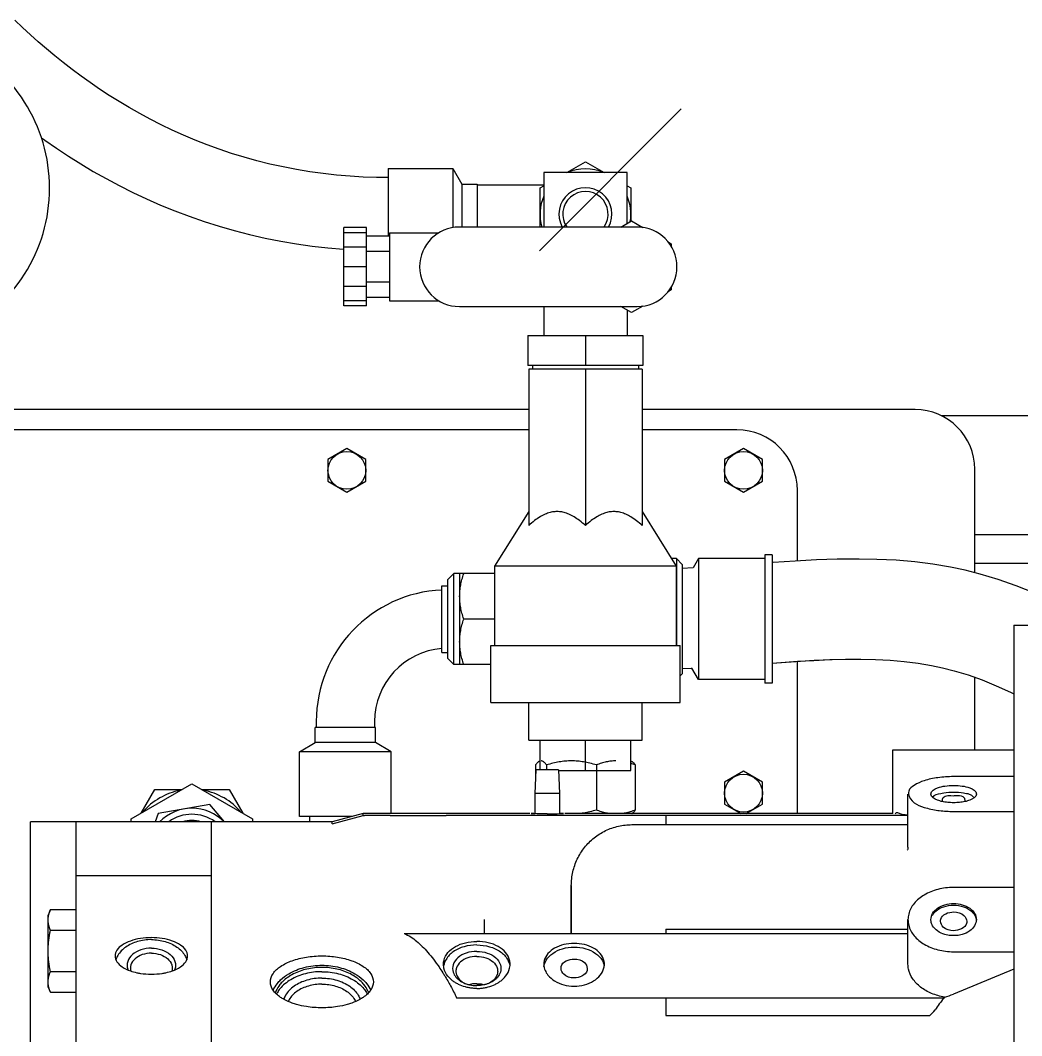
# Model space of a CAD drawing. Extents: x 0 to 160756, y 0 to 229247.
# Drawn here: x 65204.8 to 65624.7, y 97951.9 to 98377.6 of the extents above; entities that cross this region are included whole.
import ezdxf

# ---------------------------------------------------------------- set-up
doc = ezdxf.new("R2010")
doc.units = 0
doc.header["$LTSCALE"] = 10
doc.layers.add('XCM7Q30CDA-200K$0$xCUP-L40-M03-HVAC-EQ$0$xCUP-L40-M03-HVAC-EQ$0$XCUP-L40-HVAC-EQ$0$XCUP-L40-HVAC-機房EQ$0$U-CDA-EQ', color=3, linetype='Continuous', lineweight=25)

# ---------------------------------------------------------------- blocks, each defined once
blk = doc.blocks.new('XCM7Q30CDA-200K$0$xCUP-L40-M03-HVAC-EQ$0$xCUP-L40-M03-HVAC-EQ$0$XCUP-L40-HVAC-EQ$0$C700')
at = {"linetype": 'Continuous'}
for p, q in [((701.11, -303.11), (701.12, -53.99)), ((709.59, -303.11), (709.59, -51.61)), ((426.81, -94.17), (536.79, -94.17)), ((536.79, -220.76), (536.79, -94.18)), ((465.33, -102.58), (467.64, -101.61)), ((467.64, -101.61), (497.63, -101.61)), ((499.95, -102.58), (497.63, -101.61)), ((465.33, -102.58), (465.33, -113.21)), ((473.98, -102.58), (473.98, -113.21)), ((491.29, -102.58), (491.29, -113.21)), ((499.95, -102.58), (499.95, -113.21)), ((536.79, -113.21), (429.64, -113.21)), ((514.3, -113.21), (514.3, -170.18)), ((536.79, -136.5), (538.05, -136.5)), ((538.05, -136.5), (552.71, -161.89)), ((540.39, -140.56), (550.37, -146.32)), ((540.23, -147.76), (536.79, -146.5)), ((544.05, -169.41), (540.23, -147.76)), ((550.37, -146.32), (550.37, -157.84)), ((552.71, -161.89), (538.05, -187.28)), ((550.37, -165.94), (550.37, -177.46)), ((-558.58, -170.18), (536.79, -170.18)), ((536.79, -175.5), (544.05, -169.41)), ((550.37, -177.46), (540.39, -183.22)), ((538.05, -187.28), (536.79, -187.28)), ((539.01, -207.08), (566.17, -207.08)), ((539.01, -229.02), (539.01, -207.08)), ((566.17, -207.08), (569.96, -213.65)), ((566.17, -245.48), (566.17, -207.08)), ((536.79, -211.29), (539.01, -211.29)), ((569.96, -213.65), (576.31, -213.65)), ((569.96, -238.91), (569.96, -213.65)), ((576.31, -238.91), (576.31, -213.65)), ((578.85, -214.04), (576.31, -214.04)), ((535.94, -220.76), (536.79, -220.76)), ((535.94, -220.76), (539.41, -233.66)), ((540.25, -233.66), (536.79, -220.76)), ((679.52, -218.96), (674.95, -226.89)), ((688.68, -218.96), (679.52, -218.96)), ((693.26, -226.89), (688.68, -218.96)), ((776.82, -225.48), (776.81, -225.6)), ((674.95, -226.89), (679.52, -234.82)), ((688.68, -234.82), (693.26, -226.89)), ((753.04, -235.17), (753.04, -225.65)), ((753.04, -225.65), (785.9, -225.65)), ((755.25, -235.17), (755.25, -225.65)), ((761.26, -235.17), (761.26, -225.65)), ((769.47, -235.17), (769.47, -225.65)), ((777.69, -235.17), (777.69, -225.65)), ((783.7, -235.17), (783.7, -225.65)), ((785.9, -235.17), (785.9, -225.65)), ((539.41, -233.66), (540.25, -233.66)), ((539.41, -233.66), (539.41, -234.32)), ((540.25, -303.55), (540.25, -233.66)), ((679.52, -234.82), (688.68, -234.82)), ((753.04, -235.17), (785.9, -235.17)), ((756.65, -244.69), (756.65, -235.17)), ((763.06, -244.69), (763.06, -235.17)), ((775.89, -244.69), (775.89, -235.17)), ((782.3, -244.69), (782.3, -235.17)), ((566.17, -245.48), (569.96, -238.91)), ((569.96, -238.91), (576.31, -238.91)), ((578.85, -238.52), (576.31, -238.52)), ((806.86, -244.15), (806.86, -242.61)), ((540.25, -245.48), (566.17, -245.48)), ((783.75, -244.69), (755.19, -244.69)), ((755.19, -244.69), (755.19, -265.47)), ((810.7, -244.15), (782.3, -244.15)), ((783.75, -244.69), (783.75, -265.47)), ((810.7, -244.15), (810.7, -271.32)), ((489.95, -250.88), (489.95, -462.15)), ((607.81, -266.72), (635.74, -266.72)), ((607.81, -266.72), (607.81, -269.2)), ((635.74, -266.72), (635.74, -269.2)), ((539.41, -462.15), (539.41, -268.57)), ((605.21, -269.2), (602.73, -271.68)), ((602.73, -271.68), (640.81, -271.68)), ((602.73, -287.25), (602.73, -271.68)), ((605.21, -269.2), (638.33, -269.2)), ((638.33, -269.2), (640.81, -271.68)), ((640.81, -288.83), (640.81, -271.68)), ((810.7, -271.32), (785.9, -271.32)), ((810.7, -271.32), (804.13, -275.11)), ((463.02, -272.9), (463.02, -477.5)), ((469.04, -276.35), (468.9, -276.71)), ((640.81, -274.17), (602.73, -274.17)), ((621.77, -288.83), (621.77, -275.87)), ((752.81, -274.05), (752.81, -348.63)), ((786.13, -348.63), (786.13, -274.05)), ((804.13, -275.11), (786.13, -275.11)), ((804.13, -275.11), (804.13, -281.45)), ((468.9, -276.71), (468.81, -276.95)), ((495.75, -284.43), (489.95, -284.43)), ((804.13, -281.45), (786.13, -281.45)), ((803.73, -309.46), (803.73, -281.45)), ((468.9, -286.01), (468.81, -285.77)), ((469.04, -286.37), (468.9, -286.01)), ((586.86, -287.25), (610.67, -287.25)), ((586.86, -287.25), (586.86, -366.59)), ((610.67, -287.25), (610.67, -366.59)), ((643.99, -288.83), (610.67, -288.83)), ((666.84, -303.11), (643.99, -288.83)), ((643.99, -365), (643.99, -288.83)), ((548.59, -305.74), (540.18, -305.74)), ((540.22, -304.53), (540.19, -305.74)), ((540.22, -304.66), (540.19, -305.69)), ((540.23, -304.11), (540.22, -304.38)), ((540.23, -304.11), (540.22, -304.38)), ((540.22, -304.38), (540.22, -304.53)), ((540.22, -304.53), (540.22, -304.66)), ((558.55, -306.09), (548.59, -305.74)), ((548.59, -316.03), (548.59, -305.74)), ((560.61, -306.01), (556.05, -306.01)), ((558.55, -315.68), (558.55, -306.09)), ((571, -303.11), (586.86, -303.11)), ((571, -303.11), (571, -350.72)), ((726.5, -303.11), (660.95, -303.11)), ((726.5, -350.72), (726.5, -303.11)), ((728.02, -304.7), (726.5, -304.7)), ((740.72, -302.8), (728.02, -302.8)), ((728.02, -351.04), (728.02, -302.8)), ((740.72, -302.8), (740.72, -351.04)), ((558.55, -307.88), (571, -307.88)), ((560.61, -310.58), (558.55, -310.58)), ((752.81, -309.46), (740.72, -309.46)), ((835.62, -367), (776.21, -307.59)), ((786.13, -307.88), (802.49, -307.88)), ((808.95, -309.46), (786.13, -309.46)), ((802.49, -307.88), (803.41, -309.46)), ((808.95, -344.37), (808.95, -309.46)), ((548.59, -316.03), (540.18, -316.03)), ((540.22, -317.24), (540.19, -316.03)), ((540.22, -317.11), (540.19, -316.08)), ((540.22, -317.24), (540.22, -317.11)), ((540.22, -317.39), (540.22, -317.24)), ((540.23, -317.66), (540.22, -317.39)), ((540.23, -317.66), (540.22, -317.39)), ((540.25, -455.81), (540.25, -318.22)), ((558.55, -315.68), (548.59, -316.03)), ((558.3, -315.69), (558.3, -345.96)), ((808.95, -319.07), (813.48, -326.92)), ((489.95, -320.99), (510.08, -320.99)), ((510.08, -320.99), (489.95, -320.99)), ((558.3, -326.92), (571, -326.92)), ((726.5, -326.92), (660.95, -326.92)), ((740.72, -326.92), (728.02, -326.92)), ((813.48, -326.92), (808.95, -334.77)), ((560.61, -331.49), (541.7, -331.49)), ((751.32, -344.37), (740.72, -344.37)), ((750.23, -346.25), (752.81, -341.78)), ((786.13, -341.78), (788.71, -346.25)), ((787.63, -344.37), (808.95, -344.37)), ((803.41, -344.37), (802.49, -345.96)), ((535.58, -346.38), (535.59, -360.6)), ((560.61, -347.83), (541.7, -347.83)), ((558.3, -345.96), (571, -345.96)), ((562.31, -345.96), (562.06, -346.4)), ((752.99, -351.03), (750.23, -346.25)), ((788.71, -346.25), (785.95, -351.03)), ((802.49, -345.96), (788.54, -345.96)), ((571, -350.72), (586.86, -350.72)), ((666.84, -350.72), (643.99, -365)), ((726.5, -350.72), (660.95, -350.72)), ((701.11, -390.39), (701.11, -350.72)), ((709.59, -465.15), (709.59, -350.72)), ((728.02, -349.13), (726.5, -349.13)), ((740.72, -351.04), (728.02, -351.04)), ((462.86, -360.6), (455.51, -360.6)), ((455.51, -360.6), (455.51, -471.31)), ((462.86, -477.11), (462.86, -360.6)), ((491.76, -360.6), (489.79, -360.6)), ((491.76, -360.6), (491.76, -462.15)), ((539.41, -360.6), (535.6, -360.6)), ((535.6, -360.6), (535.6, -462.15)), ((759.85, -362.91), (759.16, -361.7)), ((779.79, -361.7), (779.09, -362.91)), ((643.99, -365), (610.67, -365)), ((647.16, -365.05), (610.67, -365.05)), ((644.68, -367.53), (647.16, -365.05)), ((647.16, -365.05), (647.16, -363.02)), ((760.9, -362.91), (759.85, -362.91)), ((779.09, -362.91), (778.04, -362.91)), ((586.86, -366.59), (610.67, -366.59)), ((598.86, -367.53), (597.92, -366.59)), ((644.68, -367.53), (598.86, -367.53)), ((601.01, -367.53), (601.16, -371.58)), ((643.22, -372.06), (643.02, -367.53)), ((596.38, -374.33), (601.15, -371.58)), ((647.16, -374.33), (596.38, -374.33)), ((596.38, -402.08), (596.38, -374.33)), ((647.16, -374.33), (643.22, -372.06)), ((647.16, -402.08), (647.16, -374.33)), ((544.2, -385.26), (540.25, -392.11)), ((553.36, -385.26), (544.2, -385.26)), ((557.94, -393.19), (553.36, -385.26)), ((679.52, -385.26), (674.95, -393.19)), ((688.68, -385.26), (679.52, -385.26)), ((693.26, -393.19), (688.68, -385.26)), ((540.25, -394.27), (544.2, -401.11)), ((553.36, -401.11), (557.94, -393.19)), ((674.95, -393.19), (679.52, -401.11)), ((688.68, -401.11), (693.26, -393.19)), ((544.2, -401.11), (553.36, -401.11)), ((648.68, -402.08), (594.86, -402.08)), ((594.86, -405.25), (594.86, -402.08)), ((648.68, -405.25), (648.68, -402.08)), ((679.52, -401.11), (688.68, -401.11)), ((648.68, -405.25), (594.86, -405.25)), ((540.25, -415.78), (604.06, -415.78)), ((646.12, -415.78), (675.72, -415.78)), ((604.79, -430.41), (604.94, -437.89)), ((604.92, -435.9), (604.95, -442.4)), ((540.25, -455.81), (566.91, -455.81)), ((566.91, -455.81), (566.91, -506.58)), ((477.07, -462.15), (495.77, -462.15)), ((526.14, -462.15), (548.42, -462.15)), ((707.09, -476), (707.09, -523.53)), ((463.02, -477.5), (462.86, -477.11)), ((463.3, -477.5), (463.02, -477.5)), ((475, -506.58), (464.55, -481.19)), ((482.31, -481.19), (482.31, -506.58)), ((509.24, -506.58), (509.24, -481.19)), ((541.13, -481.19), (541.13, -506.58)), ((555.71, -506.58), (555.71, -481.19)), ((566.91, -490.14), (597.32, -490.14)), ((641.21, -490.14), (684.6, -490.14)), ((645.12, -569.61), (645.12, -490.14)), ((657.11, -569.61), (657.11, -490.14)), ((619.18, -506.58), (337.35, -506.58)), ((619.18, -506.58), (619.18, -538.32))]:
    blk.add_line(p, q, dxfattribs=at)
for points in [[(806.86, -242.61), (806.91, -239.33), (807.09, -233.78), (807.42, -228.21), (807.9, -222.59), (808.53, -216.96), (809.31, -211.33), (810.23, -205.73), (811.31, -200.15), (812.54, -194.64), (813.9, -189.19), (815.39, -183.82), (817.01, -178.54), (818.75, -173.37), (820.6, -168.29), (822.56, -163.32), (824.62, -158.44), (826.77, -153.67), (829.01, -149.01), (831.34, -144.45), (833.73, -140), (836.2, -135.65), (838.73, -131.41), (841.32, -127.27), (843.97, -123.22), (846.67, -119.27), (849.41, -115.42), (852.21, -111.66), (855.04, -107.98), (857.92, -104.4), (860.83, -100.9), (863.77, -97.49), (866.73, -94.17), (869.74, -90.9), (872.79, -87.71)], [(823.52, -98.83), (822.52, -100.21), (819.13, -105.1), (815.82, -110.12), (812.59, -115.26), (809.45, -120.53), (806.41, -125.93), (803.47, -131.45), (800.64, -137.09), (797.93, -142.86), (795.36, -148.73), (792.91, -154.72), (790.62, -160.81), (788.47, -167), (786.48, -173.29), (784.65, -179.67), (782.99, -186.11), (781.51, -192.61), (780.2, -199.17), (779.08, -205.75), (778.15, -212.33), (777.39, -218.92), (776.82, -225.48)], [(601.01, -367.53), (601.13, -371.19), (601.15, -371.58)], [(603.34, -405.25), (603.48, -407.23), (604.03, -415.16), (604.47, -422.88), (604.79, -430.41)], [(603.34, -405.25), (603.6, -408.83), (604.07, -415.82), (604.46, -422.67), (604.75, -429.36), (604.92, -435.9)], [(646.94, -441.68), (646.84, -432.42), (646.54, -423.76), (646.07, -414.81), (645.46, -405.63), (645.43, -405.25)], [(604.95, -442.4), (604.81, -448.56), (604.49, -454.67), (603.98, -460.61), (603.26, -466.37), (602.32, -471.97), (601.33, -476.66)], [(642.22, -486.18), (643.53, -479.98), (644.78, -472.58), (645.74, -464.96), (646.4, -457.14), (646.8, -449.12), (646.94, -441.68)], [(526.14, -462.15), (526.04, -462.15), (525.66, -462.11), (525.32, -462.03), (525.04, -461.92), (524.84, -461.81)], [(601.33, -476.66), (600.08, -481.56), (598.32, -487.34), (596.23, -493.21), (593.82, -499.16), (591.08, -505.19), (590.38, -506.58)], [(620.57, -539.23), (625.03, -531.11), (629.04, -523.12), (632.58, -515.3), (635.68, -507.58), (638.37, -499.94), (640.62, -492.45), (642.22, -486.18)]]:
    blk.add_lwpolyline(points, dxfattribs=at)
for centre in [(684.1, -226.89), (548.78, -393.19), (684.1, -393.19)]:
    blk.add_circle(centre, 7.93, dxfattribs=at)
for centre, radius, start, end in [((802.45, -34.95), 67.28, 205.1208, 334.8792), ((523.39, -161.89), 26.98, 10.2524, 49.7476), ((523.39, -161.89), 19.04, 314.7512, 45.2488), ((523.39, -161.89), 16.56, 324.1176, 35.9609), ((523.39, -161.89), 13.96, 343.6789, 16.2327), ((523.39, -161.89), 26.98, 310.2524, 349.7476), ((578.85, -269.2), 55.16, 2.5762, 90), ((578.85, -269.2), 30.69, 4.6344, 90), ((769.47, -274.05), 16.66, 0, 180), ((791.5, -326.92), 19.04, 66.4723, 106.3606), ((791.5, -326.92), 11.11, 241.1215, 118.8785), ((791.5, -326.92), 9.52, 235.7165, 124.2835), ((791.5, -326.92), 19.04, 336.4762, 23.5238), ((791.5, -326.92), 19.04, 260.6251, 293.5277), ((769.47, -348.63), 16.66, 180, 0), ((675.72, -390.39), 25.39, 270, 0), ((684.6, -465.15), 24.99, 270, 0)]:
    blk.add_arc(centre, radius, start, end, dxfattribs=at)
for points, knots in [([(465.33, -102.58), (465.44, -102.53), (465.67, -102.44), (466.01, -102.31), (466.35, -102.19), (466.68, -102.08), (467.01, -101.99), (467.34, -101.9), (467.67, -101.83), (468, -101.76), (468.33, -101.71), (468.66, -101.67), (468.99, -101.64), (469.32, -101.62), (469.54, -101.61), (469.65, -101.61)], [0, 0, 0, 0, 0.373871, 0.7385, 1.09539, 1.445899, 1.791187, 2.132285, 2.470092, 2.805371, 3.138764, 3.470805, 3.801927, 4.132484, 4.462773, 4.462773, 4.462773, 4.462773]), ([(469.65, -101.61), (469.76, -101.61), (469.98, -101.62), (470.31, -101.64), (470.64, -101.67), (470.97, -101.71), (471.3, -101.76), (471.63, -101.83), (471.96, -101.9), (472.29, -101.99), (472.62, -102.08), (472.96, -102.19), (473.3, -102.31), (473.64, -102.44), (473.87, -102.53), (473.98, -102.58)], [0, 0, 0, 0, 0.330296, 0.66086, 0.991988, 1.324035, 1.657432, 1.992713, 2.330519, 2.671611, 3.016891, 3.367389, 3.724274, 4.088898, 4.462773, 4.462773, 4.462773, 4.462773]), ([(473.98, -102.58), (474.21, -102.53), (474.67, -102.44), (475.35, -102.31), (476.03, -102.19), (476.7, -102.08), (477.36, -101.99), (478.02, -101.9), (478.68, -101.83), (479.34, -101.76), (480, -101.71), (480.66, -101.67), (481.32, -101.64), (481.98, -101.62), (482.42, -101.61), (482.64, -101.61)], [0, 0, 0, 0, 0.707744, 1.402415, 2.086664, 2.762875, 3.433051, 4.098922, 4.761941, 5.423249, 6.0837, 6.743873, 7.404091, 8.064468, 8.724964, 8.724964, 8.724964, 8.724964]), ([(482.64, -101.61), (482.86, -101.61), (483.3, -101.62), (483.96, -101.64), (484.62, -101.67), (485.28, -101.71), (485.94, -101.76), (486.59, -101.83), (487.25, -101.9), (487.91, -101.99), (488.58, -102.08), (489.25, -102.19), (489.92, -102.31), (490.6, -102.44), (491.06, -102.53), (491.29, -102.58)], [0, 0, 0, 0, 0.66051, 1.3209, 1.981131, 2.641315, 3.301773, 3.963084, 4.626102, 5.291963, 5.96212, 6.638309, 7.322549, 8.017213, 8.724964, 8.724964, 8.724964, 8.724964]), ([(491.29, -102.58), (491.41, -102.53), (491.64, -102.44), (491.98, -102.31), (492.32, -102.19), (492.65, -102.08), (492.98, -101.99), (493.31, -101.9), (493.64, -101.83), (493.97, -101.76), (494.3, -101.71), (494.63, -101.67), (494.96, -101.64), (495.29, -101.62), (495.51, -101.61), (495.62, -101.61)], [0, 0, 0, 0, 0.373871, 0.7385, 1.09539, 1.445899, 1.791187, 2.132285, 2.470092, 2.805371, 3.138764, 3.470805, 3.801927, 4.132484, 4.462773, 4.462773, 4.462773, 4.462773]), ([(495.62, -101.61), (495.73, -101.61), (495.95, -101.62), (496.28, -101.64), (496.61, -101.67), (496.94, -101.71), (497.27, -101.76), (497.6, -101.83), (497.93, -101.9), (498.26, -101.99), (498.59, -102.08), (498.93, -102.19), (499.27, -102.31), (499.61, -102.44), (499.84, -102.53), (499.95, -102.58)], [0, 0, 0, 0, 0.330296, 0.66086, 0.991988, 1.324035, 1.657432, 1.992713, 2.330519, 2.671611, 3.016891, 3.367389, 3.724274, 4.088898, 4.462773, 4.462773, 4.462773, 4.462773]), ([(480.55, -129.69), (479.7, -129.69), (477.82, -130.38), (475.71, -132.8), (474.32, -135.77), (473.72, -137.9), (473.52, -138.83)], [0, 0, 0, 0, 2.540283, 5.639602, 9.431344, 12.281843, 12.281843, 12.281843, 12.281843]), ([(487.38, -144.9), (487.38, -142.94), (486.87, -139.13), (484.63, -134.16), (481.64, -131.15), (479.53, -130.23), (478.89, -130.03)], [0, 0, 0, 0, 5.877054, 11.333784, 16.13366, 18.163297, 18.163297, 18.163297, 18.163297]), ([(488.22, -144.9), (488.22, -143.36), (487.99, -140.37), (486.99, -136.22), (485.39, -132.8), (483.28, -130.38), (481.4, -129.69), (480.55, -129.69)], [0, 0, 0, 0, 4.615845, 8.947853, 12.739221, 15.838514, 18.38, 18.38, 18.38, 18.38]), ([(483.81, -144.9), (483.81, -143.41), (483.37, -140.54), (481.46, -136.93), (478.45, -134.67), (475.91, -134.68), (474.78, -135.08), (474.66, -135.13)], [0, 0, 0, 0, 4.463303, 8.519958, 12.003652, 15.199492, 15.592739, 15.592739, 15.592739, 15.592739]), ([(481.69, -144.9), (481.69, -143.61), (481.31, -141.14), (479.67, -138.03), (477.44, -136.36), (475.96, -136.15), (475.5, -136.15)], [0, 0, 0, 0, 3.849599, 7.348464, 10.353149, 11.746945, 11.746945, 11.746945, 11.746945]), ([(473.52, -138.83), (473.41, -139.32), (473.04, -141.32), (472.88, -143.36), (472.88, -144.9)], [0, 0, 0, 0, 1.486145, 6.102261, 6.102261, 6.102261, 6.102261]), ([(472.88, -144.9), (472.88, -146.43), (473.04, -148.47), (473.41, -150.47), (473.52, -150.96)], [0, 0, 0, 0, 4.615845, 6.101811, 6.101811, 6.101811, 6.101811]), ([(483.81, -144.9), (483.81, -146.38), (483.37, -149.25), (481.46, -152.86), (478.45, -155.12), (475.91, -155.11), (474.78, -154.71), (474.66, -154.66)], [0, 0, 0, 0, 4.463303, 8.519958, 12.003652, 15.199492, 15.592772, 15.592772, 15.592772, 15.592772]), ([(481.69, -144.9), (481.69, -146.18), (481.31, -148.65), (479.67, -151.77), (477.44, -153.43), (475.96, -153.64), (475.5, -153.64)], [0, 0, 0, 0, 3.849599, 7.348464, 10.353149, 11.746945, 11.746945, 11.746945, 11.746945]), ([(487.38, -144.9), (487.38, -146.85), (486.87, -150.66), (484.63, -155.63), (481.64, -158.64), (479.53, -159.56), (478.89, -159.76)], [0, 0, 0, 0, 5.877054, 11.333784, 16.13366, 18.16343, 18.16343, 18.16343, 18.16343]), ([(480.55, -160.1), (481.4, -160.1), (483.28, -159.41), (485.39, -156.99), (486.99, -153.57), (487.99, -149.42), (488.22, -146.43), (488.22, -144.9)], [0, 0, 0, 0, 2.540283, 5.639602, 9.431344, 13.763929, 18.380045, 18.380045, 18.380045, 18.380045]), ([(473.52, -150.96), (473.72, -151.89), (474.32, -154.02), (475.71, -156.99), (477.82, -159.41), (479.7, -160.1), (480.55, -160.1)], [0, 0, 0, 0, 2.850098, 6.641467, 9.740759, 12.282246, 12.282246, 12.282246, 12.282246]), ([(462.3, -200.54), (462.57, -200.05), (463.62, -198.31), (465.79, -195.81), (468.47, -194.83), (469.67, -194.83)], [0, 0, 0, 0, 1.688165, 6.086159, 9.692609, 9.692609, 9.692609, 9.692609]), ([(469.67, -194.83), (470.87, -194.83), (473.55, -195.81), (476.54, -199.25), (478.81, -204.1), (480.23, -209.99), (480.55, -214.23), (480.55, -216.41)], [0, 0, 0, 0, 3.604742, 8.002774, 13.383377, 19.531452, 26.081867, 26.081867, 26.081867, 26.081867]), ([(466.2, -195.94), (467.2, -196.42), (468.71, -197.39), (470.02, -198.61), (470.48, -199.1)], [0, 0, 0, 0, 3.317388, 5.334613, 5.334613, 5.334613, 5.334613]), ([(473.94, -216.41), (473.94, -214.08), (473.39, -209.52), (470.98, -203.4), (468.29, -200.07), (466.76, -198.82)], [0, 0, 0, 0, 7.000526, 13.598848, 19.528274, 19.528274, 19.528274, 19.528274]), ([(475.73, -216.41), (475.73, -214.31), (475.28, -210.18), (473.3, -204.52), (470.77, -200.82), (469, -199.19), (468.56, -198.83)], [0, 0, 0, 0, 6.315654, 12.333969, 17.837258, 19.541884, 19.541884, 19.541884, 19.541884]), ([(470.48, -199.1), (471.47, -200.14), (473.72, -203.21), (476.05, -209.1), (476.63, -213.93), (476.63, -216.41)], [0, 0, 0, 0, 4.305004, 11.315721, 18.75378, 18.75378, 18.75378, 18.75378]), ([(460.19, -205.8), (460.37, -205.17), (460.95, -203.37), (461.71, -201.62), (462.3, -200.54)], [0, 0, 0, 0, 1.975841, 5.677234, 5.677234, 5.677234, 5.677234]), ([(468.74, -216.41), (468.74, -214.5), (468.23, -210.79), (466.05, -205.93), (463.39, -203.26), (461.73, -202.4), (461.46, -202.28)], [0, 0, 0, 0, 5.739694, 11.068888, 15.756579, 16.652999, 16.652999, 16.652999, 16.652999]), ([(471.25, -216.41), (471.25, -214.29), (470.69, -210.16), (468.26, -204.76), (465.1, -201.59), (462.96, -200.6), (462.38, -200.4)], [0, 0, 0, 0, 6.377437, 12.298764, 17.50731, 19.33663, 19.33663, 19.33663, 19.33663]), ([(458.79, -216.41), (458.79, -214.23), (459.06, -210.65), (459.81, -207.14), (460.19, -205.8)], [0, 0, 0, 0, 6.550031, 10.727437, 10.727437, 10.727437, 10.727437]), ([(460.19, -227.02), (459.81, -225.69), (459.06, -222.18), (458.79, -218.6), (458.79, -216.41)], [0, 0, 0, 0, 4.177963, 10.728378, 10.728378, 10.728378, 10.728378]), ([(468.74, -216.41), (468.74, -218.33), (468.23, -222.04), (466.05, -226.9), (463.39, -229.57), (461.73, -230.42), (461.46, -230.54)], [0, 0, 0, 0, 5.739694, 11.068888, 15.756579, 16.652949, 16.652949, 16.652949, 16.652949]), ([(471.25, -216.41), (471.25, -218.54), (470.69, -222.67), (468.26, -228.06), (465.1, -231.23), (462.96, -232.22), (462.38, -232.42)], [0, 0, 0, 0, 6.377437, 12.298764, 17.50731, 19.336684, 19.336684, 19.336684, 19.336684]), ([(473.94, -216.41), (473.94, -218.75), (473.39, -223.3), (470.98, -229.42), (468.29, -232.76), (466.76, -234)], [0, 0, 0, 0, 7.000526, 13.598848, 19.528274, 19.528274, 19.528274, 19.528274]), ([(468.56, -234), (469, -233.64), (470.77, -232.01), (473.3, -228.31), (475.28, -222.65), (475.73, -218.52), (475.73, -216.41)], [0, 0, 0, 0, 1.704625, 7.207914, 13.226229, 19.541884, 19.541884, 19.541884, 19.541884]), ([(480.55, -216.41), (480.55, -218.6), (480.23, -222.84), (478.81, -228.73), (476.54, -233.57), (473.55, -237.01), (470.87, -237.99), (469.67, -237.99)], [0, 0, 0, 0, 6.550031, 12.697287, 18.077359, 22.475353, 26.081803, 26.081803, 26.081803, 26.081803]), ([(476.63, -216.41), (476.63, -218.89), (476.05, -223.73), (473.72, -229.62), (471.47, -232.69), (470.48, -233.73)], [0, 0, 0, 0, 7.438059, 14.448776, 18.75378, 18.75378, 18.75378, 18.75378]), ([(462.3, -232.29), (461.71, -231.21), (460.95, -229.46), (460.38, -227.66), (460.19, -227.02)], [0, 0, 0, 0, 3.701803, 5.67791, 5.67791, 5.67791, 5.67791]), ([(469.67, -237.99), (468.47, -237.99), (465.79, -237.01), (463.62, -234.52), (462.57, -232.78), (462.3, -232.29)], [0, 0, 0, 0, 3.604742, 8.002774, 9.691066, 9.691066, 9.691066, 9.691066]), ([(470.48, -233.73), (470.02, -234.22), (468.71, -235.43), (467.2, -236.41), (466.2, -236.88)], [0, 0, 0, 0, 2.017225, 5.334466, 5.334466, 5.334466, 5.334466]), ([(539.37, -245.08), (539.38, -243.83), (539.39, -241.39), (539.4, -237.81), (539.41, -235.47), (539.41, -234.32)], [0, 0, 0, 0, 3.740431, 7.329226, 10.757888, 10.757888, 10.757888, 10.757888]), ([(539.37, -245.08), (539.36, -247.4), (539.34, -252.32), (539.38, -260.15), (539.41, -265.66), (539.41, -268.57)], [0, 0, 0, 0, 6.949275, 14.761108, 23.488436, 23.488436, 23.488436, 23.488436]), ([(489.95, -250.88), (489.56, -251.84), (488.59, -253.67), (486.72, -256.19), (484.53, -258.58), (482, -260.92), (479.1, -263.27), (476.24, -265.33), (474.32, -266.59), (473.51, -267.1)], [0, 0, 0, 0, 3.099375, 6.175891, 9.38131, 12.816111, 16.527818, 20.538309, 23.408963, 23.408963, 23.408963, 23.408963]), ([(473.51, -267.1), (473.08, -267.37), (471.27, -268.5), (467.8, -270.5), (464.7, -272.09), (463.02, -272.9)], [0, 0, 0, 0, 1.513459, 6.417093, 11.98892, 11.98892, 11.98892, 11.98892]), ([(470.15, -271.21), (470.71, -270.49), (472.2, -268.94), (474.51, -267.71), (476.12, -267.45), (476.5, -267.42)], [0, 0, 0, 0, 2.728783, 6.415488, 7.573641, 7.573641, 7.573641, 7.573641]), ([(485.16, -281.36), (485.16, -279.56), (484.69, -276.07), (482.63, -271.5), (479.69, -268.55), (477.44, -267.68), (476.57, -267.52)], [0, 0, 0, 0, 5.396293, 10.406647, 14.813878, 17.48249, 17.48249, 17.48249, 17.48249]), ([(477.08, -267.4), (477.65, -267.4), (479.42, -267.61), (482.23, -269.17), (484.73, -272.43), (486.29, -276.64), (486.63, -279.76), (486.63, -281.36)], [0, 0, 0, 0, 1.716744, 5.279011, 9.290398, 13.793275, 18.597485, 18.597485, 18.597485, 18.597485]), ([(482.47, -281.36), (482.47, -279.87), (482.03, -277.01), (480.12, -273.39), (477.1, -271.14), (473.89, -271.14), (472.28, -272.09), (471.69, -272.57)], [0, 0, 0, 0, 4.463303, 8.519958, 12.003652, 15.199492, 17.489416, 17.489416, 17.489416, 17.489416]), ([(467.17, -278.11), (467.27, -277.6), (467.61, -276.08), (468.15, -274.61), (468.61, -273.68)], [0, 0, 0, 0, 1.565294, 4.666956, 4.666956, 4.666956, 4.666956]), ([(472.77, -272.82), (471.81, -273.12), (470.31, -274.24), (469.36, -275.74), (469.03, -276.42)], [0, 0, 0, 0, 3.004686, 5.29413, 5.29413, 5.29413, 5.29413]), ([(471.69, -272.57), (471.37, -272.83), (470.77, -273.42), (470.26, -274.08), (470.02, -274.44)], [0, 0, 0, 0, 1.220701, 2.510957, 2.510957, 2.510957, 2.510957]), ([(480.34, -281.36), (480.34, -280.08), (479.96, -277.61), (478.32, -274.49), (476.09, -272.83), (474.61, -272.61), (474.15, -272.61)], [0, 0, 0, 0, 3.849599, 7.348464, 10.353149, 11.746945, 11.746945, 11.746945, 11.746945]), ([(602.73, -275.87), (603.55, -275.59), (605.15, -275.11), (607.55, -274.57), (609.91, -274.24), (611.47, -274.17), (612.25, -274.17)], [0, 0, 0, 0, 2.584299, 5.01483, 7.375789, 9.711758, 9.711758, 9.711758, 9.711758]), ([(612.25, -274.17), (613.03, -274.17), (614.6, -274.24), (616.95, -274.57), (619.35, -275.11), (620.96, -275.59), (621.77, -275.87)], [0, 0, 0, 0, 2.336665, 4.697996, 7.127998, 9.711758, 9.711758, 9.711758, 9.711758]), ([(621.77, -275.87), (622.59, -275.59), (624.19, -275.11), (626.59, -274.57), (628.95, -274.24), (630.51, -274.17), (631.29, -274.17)], [0, 0, 0, 0, 2.584299, 5.01483, 7.375789, 9.711758, 9.711758, 9.711758, 9.711758]), ([(631.29, -274.17), (632.07, -274.17), (633.64, -274.24), (636, -274.57), (638.4, -275.11), (640, -275.59), (640.81, -275.87)], [0, 0, 0, 0, 2.336665, 4.697996, 7.127998, 9.711758, 9.711758, 9.711758, 9.711758]), ([(467.17, -284.6), (467.27, -285.12), (467.61, -286.64), (468.15, -288.11), (468.61, -289.03)], [0, 0, 0, 0, 1.56522, 4.666728, 4.666728, 4.666728, 4.666728]), ([(482.47, -281.36), (482.47, -282.85), (482.03, -285.71), (480.12, -289.33), (477.1, -291.58), (473.89, -291.58), (472.28, -290.63), (471.69, -290.15)], [0, 0, 0, 0, 4.463303, 8.519958, 12.003652, 15.199492, 17.489416, 17.489416, 17.489416, 17.489416]), ([(480.34, -281.36), (480.34, -282.64), (479.96, -285.11), (478.32, -288.23), (476.09, -289.89), (474.61, -290.11), (474.15, -290.11)], [0, 0, 0, 0, 3.849599, 7.348464, 10.353149, 11.746945, 11.746945, 11.746945, 11.746945]), ([(485.16, -281.36), (485.16, -283.16), (484.69, -286.65), (482.63, -291.22), (479.69, -294.17), (477.44, -295.03), (476.57, -295.2)], [0, 0, 0, 0, 5.396293, 10.406647, 14.813878, 17.48249, 17.48249, 17.48249, 17.48249]), ([(477.08, -295.32), (477.65, -295.32), (479.42, -295.11), (482.23, -293.55), (484.73, -290.29), (486.29, -286.08), (486.63, -282.96), (486.63, -281.36)], [0, 0, 0, 0, 1.716694, 5.278856, 9.289971, 13.793014, 18.597476, 18.597476, 18.597476, 18.597476]), ([(472.77, -289.9), (471.81, -289.6), (470.31, -288.48), (469.36, -286.98), (469.03, -286.29)], [0, 0, 0, 0, 3.004686, 5.29413, 5.29413, 5.29413, 5.29413]), ([(471.69, -290.15), (471.37, -289.89), (470.77, -289.3), (470.26, -288.63), (470.02, -288.27)], [0, 0, 0, 0, 1.220701, 2.510957, 2.510957, 2.510957, 2.510957]), ([(470.15, -291.51), (470.71, -292.23), (472.2, -293.77), (474.51, -295.01), (476.12, -295.26), (476.5, -295.29)], [0, 0, 0, 0, 2.728996, 6.41581, 7.573974, 7.573974, 7.573974, 7.573974]), ([(540.12, -310.89), (540.12, -309.95), (540.12, -308.38), (540.28, -302.32), (540.2, -305.2), (540.19, -305.74)], [0, 0, 0, 0, 2.796674, 6.778871, 8.41611, 8.41611, 8.41611, 8.41611]), ([(562.07, -307.45), (562.06, -307.43), (561.95, -307.24), (561.68, -306.9), (561.2, -306.44), (560.82, -306.15), (560.61, -306.01)], [0, 0, 0, 0, 0.072471, 0.640971, 1.297777, 2.061759, 2.061759, 2.061759, 2.061759]), ([(660.95, -326.92), (661.67, -326.13), (662.98, -324.61), (664.6, -322.3), (665.75, -320.11), (666.49, -318.02), (666.85, -316.01), (666.85, -314.01), (666.49, -312), (665.75, -309.92), (664.59, -307.73), (662.98, -305.42), (661.67, -303.9), (660.95, -303.11)], [0, 0, 0, 0, 3.207817, 6.011361, 8.451257, 10.614131, 12.61488, 14.563277, 16.563047, 18.726185, 21.165811, 23.963935, 27.169217, 27.169217, 27.169217, 27.169217]), ([(473.48, -310.51), (473.15, -310.7), (471.8, -311.64), (469.8, -314.01), (468.21, -317.84), (467.84, -320.7), (467.84, -322.16)], [0, 0, 0, 0, 1.158518, 4.924825, 9.079911, 13.455715, 13.455715, 13.455715, 13.455715]), ([(477.08, -309.47), (476.55, -309.47), (475.29, -309.62), (474.11, -310.13), (473.48, -310.51)], [0, 0, 0, 0, 1.577397, 3.782262, 3.782262, 3.782262, 3.782262]), ([(485.79, -322.16), (485.79, -320.7), (485.47, -317.87), (484.05, -314.04), (481.77, -311.08), (479.21, -309.66), (477.6, -309.47), (477.08, -309.47)], [0, 0, 0, 0, 4.368487, 8.464735, 12.116369, 15.359898, 16.92149, 16.92149, 16.92149, 16.92149]), ([(478.72, -310.43), (479.88, -311.1), (481.96, -313.2), (483.83, -317.35), (484.26, -320.52), (484.26, -322.16)], [0, 0, 0, 0, 4.006574, 8.561441, 13.467162, 13.467162, 13.467162, 13.467162]), ([(560.61, -310.58), (560.82, -310.43), (561.2, -310.14), (561.68, -309.68), (562.04, -309.22), (562.26, -308.76), (562.31, -308.44), (562.31, -308.29)], [0, 0, 0, 0, 0.769916, 1.427718, 1.994617, 2.491106, 2.946962, 2.946962, 2.946962, 2.946962]), ([(562.31, -321.03), (562.31, -320.18), (562.24, -318.46), (561.91, -315.87), (561.37, -313.24), (560.89, -311.48), (560.61, -310.58)], [0, 0, 0, 0, 2.565609, 5.154633, 7.81243, 10.629956, 10.629956, 10.629956, 10.629956]), ([(562.25, -307.87), (562.25, -307.86), (562.21, -307.71), (562.14, -307.57), (562.07, -307.45)], [0, 0, 0, 0, 0.0380738, 0.4650942, 0.4650942, 0.4650942, 0.4650942]), ([(540.12, -310.89), (540.12, -311.82), (540.12, -313.4), (540.28, -319.45), (540.2, -316.57), (540.19, -316.03)], [0, 0, 0, 0, 2.796663, 6.77886, 8.416099, 8.416099, 8.416099, 8.416099]), ([(471.35, -322.16), (471.35, -320.63), (471.95, -317.88), (474.39, -316.75), (475.29, -316.68)], [0, 0, 0, 0, 4.592195, 7.298767, 7.298767, 7.298767, 7.298767]), ([(475.29, -316.68), (475.58, -316.65), (478.02, -316.81), (479.22, -320.08), (479.22, -322.16)], [0, 0, 0, 0, 0.871204, 7.094359, 7.094359, 7.094359, 7.094359]), ([(467.84, -322.16), (467.84, -323.62), (468.21, -326.48), (469.81, -330.31), (472.26, -333.24), (474.75, -334.57), (476.2, -334.8), (476.55, -334.83)], [0, 0, 0, 0, 4.376102, 8.531328, 12.297354, 15.643811, 16.696092, 16.696092, 16.696092, 16.696092]), ([(475.28, -327.64), (474.99, -327.66), (472.55, -327.51), (471.35, -324.23), (471.35, -322.16)], [0, 0, 0, 0, 0.871204, 7.094359, 7.094359, 7.094359, 7.094359]), ([(479.22, -322.16), (479.22, -323.69), (478.62, -326.43), (476.18, -327.57), (475.28, -327.64)], [0, 0, 0, 0, 4.592195, 7.298767, 7.298767, 7.298767, 7.298767]), ([(484.26, -322.16), (484.26, -323.79), (483.83, -326.97), (481.96, -331.12), (479.29, -333.81), (477.24, -334.59), (476.45, -334.74)], [0, 0, 0, 0, 4.905721, 9.460588, 13.467162, 15.893173, 15.893173, 15.893173, 15.893173]), ([(477.08, -334.85), (477.6, -334.85), (479.21, -334.66), (481.77, -333.24), (484.05, -330.28), (485.47, -326.45), (485.79, -323.61), (485.79, -322.16)], [0, 0, 0, 0, 1.561645, 4.805282, 8.457192, 12.553308, 16.921499, 16.921499, 16.921499, 16.921499]), ([(510.08, -320.99), (511.98, -320.99), (515.8, -321.42), (521.24, -323.31), (526.12, -326.36), (530.2, -330.42), (533.26, -335.28), (535.16, -340.69), (535.58, -344.49), (535.58, -346.38)], [0, 0, 0, 0, 5.703469, 11.418594, 17.128136, 22.832393, 28.535002, 34.213972, 39.889972, 39.889972, 39.889972, 39.889972]), ([(560.61, -331.49), (560.89, -330.59), (561.37, -328.83), (561.91, -326.19), (562.24, -323.61), (562.31, -321.89), (562.31, -321.03)], [0, 0, 0, 0, 2.818115, 5.476494, 8.065111, 10.629957, 10.629957, 10.629957, 10.629957]), ([(541.7, -331.49), (541.43, -330.59), (540.94, -328.83), (540.49, -326.61), (540.3, -325.31), (540.25, -324.88)], [0, 0, 0, 0, 2.818115, 5.476494, 6.774253, 6.774253, 6.774253, 6.774253]), ([(660.95, -350.72), (661.67, -349.94), (662.97, -348.42), (664.59, -346.11), (665.75, -343.92), (666.49, -341.84), (666.85, -339.82), (666.85, -337.83), (666.49, -335.81), (665.76, -333.73), (664.6, -331.54), (662.98, -329.23), (661.67, -327.7), (660.95, -326.92)], [0, 0, 0, 0, 3.199135, 5.993303, 8.433557, 10.600969, 12.603602, 14.552637, 16.553707, 18.715837, 21.154424, 23.958243, 27.169212, 27.169212, 27.169212, 27.169212]), ([(540.25, -336.65), (540.3, -336.32), (540.49, -335.29), (540.95, -333.56), (541.43, -332.19), (541.7, -331.49)], [0, 0, 0, 0, 1.021551, 3.124331, 5.373757, 5.373757, 5.373757, 5.373757]), ([(562.31, -339.66), (562.31, -338.99), (562.24, -337.64), (561.91, -335.62), (561.37, -333.56), (560.89, -332.19), (560.61, -331.49)], [0, 0, 0, 0, 2.005904, 4.038976, 6.141756, 8.391182, 8.391182, 8.391182, 8.391182]), ([(541.7, -347.83), (541.43, -347.13), (540.95, -345.76), (540.49, -344.02), (540.3, -343), (540.25, -342.66)], [0, 0, 0, 0, 2.249894, 4.353128, 5.373732, 5.373732, 5.373732, 5.373732]), ([(540.25, -346.38), (540.26, -346.41), (540.37, -346.59), (540.64, -346.93), (541.12, -347.39), (541.49, -347.68), (541.7, -347.83)], [0, 0, 0, 0, 0.072471, 0.640971, 1.297777, 2.061759, 2.061759, 2.061759, 2.061759]), ([(562.07, -346.38), (562.06, -346.41), (561.95, -346.59), (561.68, -346.93), (561.2, -347.39), (560.82, -347.68), (560.61, -347.83)], [0, 0, 0, 0, 0.072471, 0.640971, 1.297777, 2.061759, 2.061759, 2.061759, 2.061759]), ([(539.59, -462.15), (539.66, -461.36), (539.4, -459.93), (541.12, -456.93), (540.13, -456.82)], [0, 0, 0, 0, 2.383882, 5.360634, 5.360634, 5.360634, 5.360634]), ([(463.3, -477.5), (463.58, -475.63), (464.56, -472.06), (467.2, -467.42), (470.73, -463.98), (474.25, -462.38), (476.4, -462.16), (477.08, -462.16)], [0, 0, 0, 0, 5.65397, 10.997849, 15.830258, 20.228668, 22.2689, 22.2689, 22.2689, 22.2689]), ([(495.77, -462.16), (494.99, -462.16), (492.54, -462.45), (488.64, -464.58), (485.09, -468.99), (482.82, -474.74), (482.31, -479.01), (482.31, -481.19)], [0, 0, 0, 0, 2.354979, 7.29704, 12.855876, 19.041803, 25.604796, 25.604796, 25.604796, 25.604796]), ([(509.24, -481.19), (509.24, -479.01), (508.72, -474.74), (506.45, -468.99), (502.9, -464.58), (499, -462.45), (496.56, -462.16), (495.77, -462.16)], [0, 0, 0, 0, 6.562993, 12.74892, 18.307756, 23.249817, 25.604796, 25.604796, 25.604796, 25.604796]), ([(548.45, -462.36), (547.01, -462.58), (544.27, -464.56), (542.63, -469.33), (541.82, -472.94), (541.51, -475.07), (541.49, -475.27)], [0, 0, 0, 0, 4.35688, 9.028858, 14.894032, 15.486584, 15.486584, 15.486584, 15.486584]), ([(555.71, -481.19), (555.71, -479.02), (555.44, -474.9), (554.28, -469.24), (552.5, -465.11), (550.45, -462.39), (548.86, -462.3), (548.45, -462.36)], [0, 0, 0, 0, 6.527377, 12.392552, 17.06453, 20.346443, 21.583113, 21.583113, 21.583113, 21.583113]), ([(491.01, -474.56), (491.59, -473.74), (492.81, -472.52), (494.41, -471.93), (495.07, -471.83)], [0, 0, 0, 0, 3.00493, 4.994408, 4.994408, 4.994408, 4.994408]), ([(495.77, -471.77), (496.66, -471.77), (498.58, -472.35), (500.77, -474.57), (502.18, -477.69), (502.5, -480.07), (502.5, -481.29)], [0, 0, 0, 0, 2.676286, 5.681216, 9.097367, 12.776657, 12.776657, 12.776657, 12.776657]), ([(497.52, -472.43), (498.18, -472.79), (499.75, -474.12), (501.39, -477.22), (501.8, -479.9), (501.8, -481.29)], [0, 0, 0, 0, 2.250549, 6.053662, 10.238009, 10.238009, 10.238009, 10.238009]), ([(545.5, -475.49), (545.6, -475.17), (546.15, -473.75), (547.15, -471.77), (548.42, -471.77)], [0, 0, 0, 0, 0.984966, 4.781458, 4.781458, 4.781458, 4.781458]), ([(548.42, -471.77), (549.68, -471.77), (551.17, -474.5), (551.87, -477.74), (552.06, -480.08), (552.06, -481.29)], [0, 0, 0, 0, 3.796491, 6.984618, 10.638586, 10.638586, 10.638586, 10.638586]), ([(462.86, -477.11), (462.05, -476.5), (460.42, -475.28), (458.78, -474.09), (457.96, -473.5)], [0, 0, 0, 0, 3.064052, 6.088205, 6.088205, 6.088205, 6.088205]), ([(491.13, -481.29), (491.13, -479.76), (491.73, -477.02), (494.17, -475.88), (495.07, -475.81)], [0, 0, 0, 0, 4.592195, 7.298767, 7.298767, 7.298767, 7.298767]), ([(495.07, -475.81), (495.36, -475.79), (497.8, -475.94), (499, -479.22), (499, -481.29)], [0, 0, 0, 0, 0.871204, 7.094359, 7.094359, 7.094359, 7.094359]), ([(495.06, -486.78), (494.77, -486.8), (492.33, -486.65), (491.13, -483.37), (491.13, -481.29)], [0, 0, 0, 0, 0.871204, 7.094359, 7.094359, 7.094359, 7.094359]), ([(499, -481.29), (499, -482.83), (498.4, -485.57), (495.96, -486.7), (495.06, -486.78)], [0, 0, 0, 0, 4.592195, 7.298767, 7.298767, 7.298767, 7.298767]), ([(501.8, -481.29), (501.8, -482.69), (501.38, -485.37), (499.6, -488.76), (497.32, -490.46), (495.91, -490.74), (495.57, -490.78)], [0, 0, 0, 0, 4.184347, 7.98746, 11.253423, 12.261659, 12.261659, 12.261659, 12.261659]), ([(502.5, -481.29), (502.5, -482.52), (502.18, -484.9), (500.77, -488.02), (498.58, -490.24), (496.66, -490.82), (495.77, -490.82)], [0, 0, 0, 0, 3.679291, 7.095441, 10.100371, 12.776657, 12.776657, 12.776657, 12.776657]), ([(552.06, -481.29), (552.06, -482.51), (551.87, -484.85), (551.17, -488.08), (549.68, -490.82), (548.42, -490.82)], [0, 0, 0, 0, 3.653969, 6.842095, 10.638586, 10.638586, 10.638586, 10.638586]), ([(548.42, -490.82), (547.15, -490.82), (546.15, -488.84), (545.6, -487.42), (545.5, -487.1)], [0, 0, 0, 0, 3.796491, 4.781458, 4.781458, 4.781458, 4.781458]), ([(548.7, -486.66), (548.56, -487.39), (548.13, -488.62), (547.22, -489.52), (546.82, -489.82)], [0, 0, 0, 0, 2.234358, 3.748358, 3.748358, 3.748358, 3.748358])]:
    blk.add_open_spline(points, degree=3, knots=knots, dxfattribs=at)
for points, start_tangent, end_tangent in [([(475.5, -136.15), (474.22, -136.33)], (-1, 0), (-0.961186, -0.2759)), ([(475.5, -153.64), (474.22, -153.47)], (-1, 0), (-0.961185, 0.275905)), ([(465.27, -197.77), (464.57, -197.37)], (-0.85323, 0.521535), (-0.884966, 0.465655)), ([(465.81, -197.1), (465.12, -196.81)], (-0.909466, 0.415779), (-0.934961, 0.354752)), ([(466.76, -198.82), (465.27, -197.77)], (-0.775528, 0.631313), (-0.85323, 0.521535)), ([(468.56, -198.83), (465.81, -197.1)], (-0.773963, 0.633231), (-0.909466, 0.415779)), ([(466.76, -234), (465.27, -235.06)], (-0.775528, -0.631313), (-0.85323, -0.521535)), ([(465.81, -235.73), (468.56, -234)], (0.909466, 0.415779), (0.773963, 0.633231)), ([(465.27, -235.06), (464.57, -235.45)], (-0.85323, -0.521535), (-0.884967, -0.465654)), ([(465.12, -236.02), (465.81, -235.73)], (0.934956, 0.354763), (0.909466, 0.415779)), ([(476.5, -267.42), (477.08, -267.4)], (0.996816, 0.079736), (1, 0.00037)), ([(468.61, -273.68), (469.33, -272.39)], (0.440597, 0.897705), (0.52843, 0.848977)), ([(469.33, -272.39), (470.15, -271.21)], (0.52843, 0.848977), (0.61536, 0.788246)), ([(470.02, -274.44), (469.04, -276.35)], (-0.550482, -0.834847), (-0.370048, -0.929013)), ([(474.15, -272.61), (472.77, -272.82)], (-1, 0), (-0.95429, -0.298881)), ([(466.89, -281.36), (466.96, -279.7)], (0, 1), (0.089453, 0.995991)), ([(466.96, -279.7), (467.17, -278.11)], (0.089453, 0.995991), (0.176791, 0.984248)), ([(468.43, -278.32), (468.1, -281.36)], (-0.216522, -0.976278), (0, -1)), ([(468.81, -276.95), (468.43, -278.32)], (-0.321188, -0.947015), (-0.216522, -0.976278)), ([(468.84, -280.05), (468.49, -278.18)], (-0.106038, 0.994362), (-0.26515, 0.964207)), ([(468.91, -281.36), (468.84, -280.05)], (0, 1), (-0.106038, 0.994362)), ([(466.89, -281.36), (466.96, -283.01)], (0, -1), (0.089448, -0.995991)), ([(466.96, -283.01), (467.17, -284.6)], (0.089448, -0.995991), (0.176781, -0.98425)), ([(468.43, -284.39), (468.1, -281.36)], (-0.216522, 0.976278), (0, 1)), ([(468.81, -285.77), (468.43, -284.39)], (-0.321188, 0.947015), (-0.216522, 0.976278)), ([(468.84, -282.66), (468.49, -284.53)], (-0.106038, -0.994362), (-0.26515, -0.964207)), ([(468.91, -281.36), (468.84, -282.66)], (0, -1), (-0.106038, -0.994362)), ([(468.61, -289.03), (469.33, -290.33)], (0.440573, -0.897717), (0.528404, -0.848993)), ([(470.02, -288.27), (469.04, -286.37)], (-0.550482, 0.834847), (-0.370048, 0.929013)), ([(469.33, -290.33), (470.15, -291.51)], (0.528404, -0.848993), (0.615338, -0.788264)), ([(474.15, -290.11), (472.77, -289.9)], (-1, 0), (-0.95429, 0.298881)), ([(476.5, -295.29), (477.08, -295.32)], (0.996816, -0.07974), (1, -0.000369)), ([(476.18, -309.53), (478.72, -310.43)], (0.989497, -0.144554), (0.865259, -0.501325)), ([(476.55, -334.83), (477.08, -334.85)], (0.996816, -0.079741), (1, -0.000337)), ([(560.61, -347.83), (561.27, -345.96)], (0.362091, 0.932143), (0.301304, 0.953528)), ([(455.51, -471.31), (457.96, -473.5)], (0.651469, -0.758675), (0.812569, -0.582864)), ([(495.07, -471.83), (495.77, -471.77)], (0.98846, 0.151483), (1, 0)), ([(547.15, -472.35), (548.67, -475.93)], (0.770134, -0.637883), (0.194499, -0.980903)), ([(489.55, -477.65), (491.01, -474.56)], (0.28076, 0.959778), (0.57725, 0.816568)), ([(541.49, -475.27), (541.13, -481.19)], (-0.131386, -0.991331), (0, -1)), ([(545.05, -477.65), (545.5, -475.49)], (0.134897, 0.99086), (0.298185, 0.954508)), ([(545.6, -476.59), (546.93, -476.95)], (1, 0), (0.830074, -0.557654)), ([(548.67, -475.93), (548.89, -477.16)], (0.194499, -0.980903), (0.155572, -0.987825)), ([(463.3, -477.5), (464.55, -481.19)], (0.251555, -0.967843), (0.380953, -0.924594)), ([(489.04, -481.29), (489.1, -480.02)], (0, 1), (0.095142, 0.995464)), ([(489.1, -480.02), (489.55, -477.65)], (0.095142, 0.995464), (0.28076, 0.959778)), ([(544.78, -481.29), (544.81, -480.02)], (0, 1), (0.058949, 0.998261)), ([(544.81, -480.02), (545.05, -477.65)], (0.058949, 0.998261), (0.134897, 0.99086)), ([(546.93, -476.95), (547.73, -481.29)], (0.830074, -0.557654), (0, -1)), ([(548.89, -477.16), (549.25, -481.29)], (0.155572, -0.987825), (0, -1)), ([(489.1, -482.57), (489.04, -481.29)], (-0.095142, 0.995464), (0, 1)), ([(489.55, -484.94), (489.1, -482.57)], (-0.28076, 0.959778), (-0.095142, 0.995464)), ([(491.01, -488.03), (489.55, -484.94)], (-0.57725, 0.816568), (-0.28076, 0.959778)), ([(544.81, -482.57), (544.78, -481.29)], (-0.058949, 0.998261), (0, 1)), ([(545.05, -484.94), (544.81, -482.57)], (-0.134897, 0.99086), (-0.058949, 0.998261)), ([(545.5, -487.1), (545.05, -484.94)], (-0.298185, 0.954508), (-0.134897, 0.99086)), ([(547.78, -482.95), (546.93, -485.64)], (0.016296, -0.999867), (-0.830074, -0.557654)), ([(547.73, -481.29), (547.78, -482.95)], (0, -1), (0.016296, -0.999867)), ([(549.25, -481.29), (548.89, -485.43)], (0, -1), (-0.128054, -0.991767)), ([(493.19, -490.09), (491.01, -488.03)], (-0.865259, 0.501325), (-0.57725, 0.816568)), ([(546.93, -485.64), (545.6, -485.99)], (-0.830074, -0.557654), (-1, 0)), ([(548.89, -485.43), (548.7, -486.66)], (-0.128054, -0.991767), (-0.191364, -0.981519)), ([(495.77, -490.82), (493.19, -490.09)], (-1, 0), (-0.865259, 0.501325))]:
    blk.add_spline(points, degree=3, dxfattribs=dict(at, start_tangent=start_tangent, end_tangent=end_tangent))
blk = doc.blocks.new('XCM7Q30CDA-200K')
at = {"layer": 'XCM7Q30CDA-200K$0$xCUP-L40-M03-HVAC-EQ$0$xCUP-L40-M03-HVAC-EQ$0$XCUP-L40-HVAC-EQ$0$XCUP-L40-HVAC-機房EQ$0$U-CDA-EQ', "rotation": 90}
blk.add_blockref('XCM7Q30CDA-200K$0$xCUP-L40-M03-HVAC-EQ$0$xCUP-L40-M03-HVAC-EQ$0$XCUP-L40-HVAC-EQ$0$C700', (65114.82, 97504.84), dxfattribs=at)

msp = doc.modelspace()

# ---------------------------------------------------------------- block references
msp.add_blockref('XCM7Q30CDA-200K', (0, 0))

doc.saveas('drawing.dxf')
